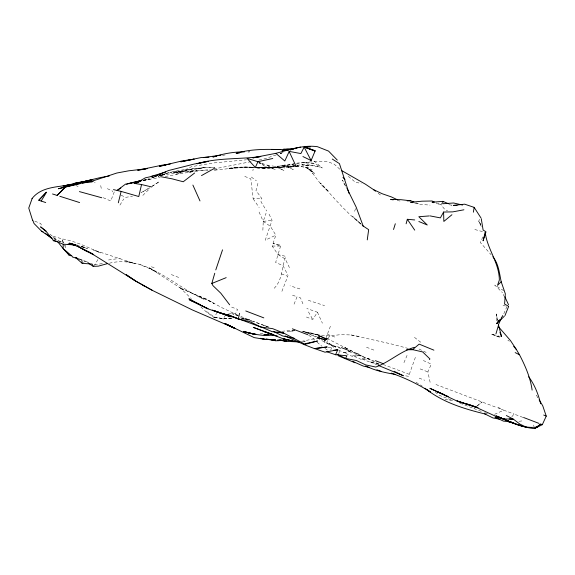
<?xml version="1.0" encoding="UTF-8"?>
<svg xmlns="http://www.w3.org/2000/svg" width="575" height="575" viewBox="0 0 575 575"><rect width="100%" height="100%" fill="white"/><g stroke="black" fill="none" stroke-linecap="round" stroke-linejoin="round"><path stroke-width="0.43" stroke-dasharray="2.88 2.16" d="M262.868 230.237L263.242 221.375L266.053 213.224M58.6 240.839L63.221 242.571L62.107 238.898L52.095 235.951M252.885 170.682L253.165 169.079M274.167 288.291C282.771 279.867 281.542 266.908 285.861 256.364L278.092 254.639L272.198 246.064L275.827 235.182L270.372 226.298L263.242 221.375L258.225 210.134M275.274 169.409L273.175 168.856L266.627 165.197L275.015 166.333L283.885 170.495L284.97 165.772L284.524 165.011L277.344 166.635L284.97 165.772L293.257 169.567L284.524 165.011L293.918 163.99M269.057 214.144L272.061 220.326L265.255 240.178L275.827 235.182M257.923 183.353L255.976 190.548L261.848 198.576L260.985 201.796L266.721 211.025M272.198 246.064L280.701 246.021L273.139 243.52L280.844 245.23L275.633 262.538L282.965 265.549L288.053 275.475M415.373 357.355L408.595 376.309L403.628 375.547M330.697 350.29L331.509 347.832L334.607 346.15L340.594 348.414L338.28 354.926M354.603 211.334L355.645 208.517M330.409 326.248L324.357 342.276L332.429 345.331M114.267 191.899L110.745 200.998L103.248 197.721M302.917 303.83L300.531 297.943L297.038 296.772L294.026 304.276M408.387 348.5L391.194 343.922L351.045 334.945L340.709 334.643L329.425 335.958L326.722 342.542L335.671 346.732L334.858 348.263L329.317 343.591L335.671 346.732C324.753 343.965 316.207 335.627 305.512 332.594M64.033 246.352L64.644 244.878M403.952 362.674L407.517 354.293M281.894 291.345L287.766 276.302L281.383 273.851M506.97 306.446L502.988 315.668L501.4 317.666M501.472 317.853L502.5 315.51L501.033 317.551M430.129 382.31L427.857 371.903L431.322 364.147L423.337 360.518M482.885 236.993L480.269 242.427L491.158 254.79M200.855 306.935L205.908 311.571L213.778 317.393L214.612 317.263L216.552 313.296M479.572 219.355L478.644 221.231L481.491 226.838M491.596 334.197L500.351 337.46L491.596 334.197L500.854 336.641M442.139 202.709L440.967 204.743L445.172 209.897L447.637 210.558M97.894 259.555L94.839 264.773L93.215 266.34M206.748 311.65L214.612 317.263L223.143 318.96L225.005 315.941M119.945 205.074L123.747 198.972M306.425 317.033L312.786 319.477L317.443 312.225L306.791 308.488M511.836 416.81L514.014 414.043L524.048 417.831M142.837 195.407L149.903 188.42M464.83 405.08L473.807 408.494L475.92 406.899M476.61 406.36L482.166 402.018L475.202 407.416M83.404 262.466L85.186 261.129L88.507 262.38M152.174 186.307L159.426 181.571L152.001 186.278M150.003 187.73L141.112 192.675M141.04 192.69L149.78 187.694M494.536 414.331L503.772 410.191L514.014 414.043M280.406 153.468L283.727 152.274M168.432 172.795L158.089 176.453C172.601 170.049 188.542 169.158 204.082 167.634L194.594 168.921L205.038 167.339L214.913 167.217L206.303 167.62L185.667 170.523L187.335 170.099L176.043 174.225L191.619 166.657L213.382 162.962L246.502 159.785M280.09 153.532L281.685 152.964M280.14 153.525L281.843 152.957M276.187 154.941L264.299 158.908L257.614 160.296M159.282 175.67L166.434 173.506M143.441 180.615L149.399 178.825L144.124 179.932M305.253 332.659L309.285 332.4L318.694 335.189L327.218 340.228L318.651 335.16L309.027 333.184L318.651 335.16L327.355 339.494L318.406 335.663L327.362 338.74L318.212 336.03L327.29 338.567L347.293 348.781M159.383 175.72L164.342 174.39L159.613 175.548M152.476 177.388L154.855 176.762M151.362 177.689L154.79 176.848M152.49 177.409L154.891 176.827M296.42 164.091L304.642 162.215L314.13 163.286L322.23 167.972L314.36 161.309L303.78 162.905L314.13 163.286L314.36 161.309L328.045 161.812L334.075 164.076L340.702 169.992M213.641 169.028L252.597 161.338M159.692 175.655L162.301 175.073M143.736 180.298L160.13 177.395M294.774 163.897L283.353 166.11L297.455 163.092L304.642 162.215M109.336 263.242C118.141 260.885 127.413 261.445 136.203 263.623L125.4 261.258L134.572 263.508L93.473 249.981L100.575 252.921C88.04 247.53 75.706 241.141 62.107 238.898L63.221 242.571M142.772 180.507L150.47 179.12M161.64 175.224L184.367 171.508L176.123 172.565L197.067 170.653L187.673 171.185L208.021 170.416M143.678 180.298L148.673 179.422M338.574 350.046L343.771 352.554L350.017 351.454L353.977 352.971M165.248 176.489L193.301 171.494L188.205 172.327L210.256 169.452M222.503 155.379L225.12 154.948M125.573 197.376L132.48 196.248M301.465 341.363L317.199 338.179L326.507 339.609L317.429 337.439L326.248 339.954L317.479 337.187L325.63 340.939L317.479 337.058L308.955 334.255M102.372 263.566L94.839 264.773L93.251 264.169M108.553 259.979L120.146 258.297M343.771 352.554L350.017 351.454M518.952 421.295L523.264 420.763M295.73 165.507L271.867 168.029L261.848 168.123L280.557 167.318L269.754 167.814L279.651 167.591L259.088 167.843L278.746 167.821L311.176 165.442L310.608 165.478L319.815 167.124C312.318 164.572 304.362 164.177 296.578 165.406M362.775 356.342L360.467 355.458L352.425 356.435L343.512 352.389M263.242 221.375L272.061 220.326M247.99 152.037L249.687 151.843L247.89 151.879M214.741 170.143L243.376 167.073L242.255 167.153L252.224 167.203L241.169 167.095L228.182 168.338L249.004 167.44L255.753 167.821M237.065 167.462L229.432 168.274L238.632 167.785M281.915 331.301L288.032 330.647L294.953 330.704M280.564 167.203L295.823 165.844M287.313 166.506L298.317 165.42M223.143 318.96L231.811 318.104M294.903 330.718L287.493 331.452L294.982 330.783M271.005 168.044L281.455 167.045M295.176 166.613L298.217 166.347L290.102 167.03L294.328 166.685M214.094 169.999L216.732 169.79L214.324 169.963M284.97 165.772L275.015 166.333L283.885 170.495M228.613 313.907L235.657 313.562L237.576 309.372L229.943 306.461M231.84 318.061L222.611 318.478L213.778 317.393M260.223 333.845L262.876 333.744M231.962 318.198L222.611 318.478L214.612 317.263M244.756 176.388L250.808 178.89L253.165 198.806L261.848 198.576M360.467 355.458L352.353 355.551L361.251 359.418L369.308 358.85L361.057 358.649L370.012 362.128L379.45 364.356M261.992 168.13L271.867 168.029M297.519 165.701L296.822 165.701L306.245 167.62L314.604 173.312L305.778 167.217L312.836 172.105L307.323 166.944C314.928 174.8 319.607 185.085 328.756 191.497L320.34 183.044C333.514 197.254 345.884 212.419 361.316 224.279L352.698 216.495L361.294 224.516M256.436 167.375L266.707 167.476L256.249 167.361M253.208 167.318L255.487 167.347M256.745 167.828L265.571 168.209M244.785 166.923L255.207 167.354M256.601 167.871L260.899 168.137M89.348 182.469L95.163 182.8M253.388 167.584L250.103 167.339L253.424 167.584M256.68 167.821L259.972 168.058M414.791 203.212L419.8 204.305L430.071 205.11M329.425 335.958L319.082 334.909L303.032 331.567M303.284 331.631L309.249 332.415M452.568 400.782L445.122 399.273M449.456 204.815L451.986 205.21L449.513 204.161M397.483 200.589L400.056 201.02M328.081 347.192L331.509 347.832M351.045 334.945L360.618 336.806M242.348 318.902L244.921 319.499M252.353 321.188L245.683 319.664L249.802 319.901L240.788 317.752L249.277 319.916L240.731 316.351L232.329 313.792L237.784 315.582M240.903 318.298L252.605 321.26M356.162 182.253L361.143 183.569M474.813 229.511L483.41 231.869M436.123 203.377L440.967 204.743L436.051 202.695M503.01 305.339L505.389 306.008M378.63 364.126L369.646 361.603L377.603 365.082M80.788 246.409L87.508 248.587L80.701 246.344M258.728 162.862L260.432 163.35L259.986 162.143L267.253 167.699L258.915 162.509L267.476 165.154L273.175 168.856M308.25 300.301L324.609 305.613M76.396 244.799L85.582 247.76L80.629 246.258M299.92 288.923L290.037 285.818M305.404 167.469L312.081 169.639M292.524 295.183L297.038 296.772M268.906 327.146L253.187 321.375L268.439 327.175M327.34 334.276L335.455 337.288M83.569 260.518L85.186 261.129M348.946 351.555L353.208 353.158M354.617 353.69L356.723 354.488M358.232 355.055L374.44 361.172M383.087 364.435L409.228 374.318M435.943 384.524L497.109 407.668M501.271 409.242L503.772 410.191M301.839 331.135L309.192 333.924M337.353 346.603L340.429 347.782M459.914 403.204L463.191 404.455M484.732 412.699L488.592 414.173M451.08 399.833L438.711 395.126L435.483 392.186M419.153 378.113L424.731 380.255M57.917 240.602L63.624 242.787M473.836 408.523L483.187 412.11M366.505 347.235L374.275 350.24M56.292 239.969L53.712 238.977M415.696 202.709L419.8 204.305M420.124 368.906L427.857 371.903M171.3 274.562L179.616 277.811M151.469 266.743L155.976 268.532M34.859 221.195L40.767 223.524L41.889 226.651M88.342 262.452L85.337 261.187L86.767 262.121M258.822 162.632L260.432 163.35M264.169 325.242L268.238 327.067M78.114 186.58L75.807 185.481M378.868 363.975L359.274 354.768M107.331 188.665L112.405 191.051L112.571 191.906M418.995 349.025L426.93 352.784M121.102 195.184L124.164 196.7M237.741 315.172L222.827 308.143L206.907 299.611L182.268 288.887L196.887 295.428L204.125 299.41C181.183 288.988 162.179 271.055 137.756 263.853L147.682 267.706L157.083 272.449L149.191 267.72L183.073 289.771L179.378 287.054L191.274 298.598M347.113 348.745L343.943 347.135L353.941 351.993M350.29 350.355L352.669 351.562L350.362 350.369M278.092 254.639L285.265 258.994L290.152 269.1M503.757 290.691L494.773 285.085L502.464 292.639M416.027 382.231L422.316 386.184M308.653 335.275L312.297 337.647L315.718 341.119M507.869 340.228L509.342 341.198M324.983 348.45L327.937 350.434M53.216 237.468L56.702 239.983L48.767 233.055M251.333 177.042L256.364 180.766M378.134 193.229L381.405 195.78M414.46 337.345L421.791 343.095M348.328 176.396L355.005 181.923M317.005 342.183L322.129 346.43M309.278 169.237L313.167 173.729M480.607 224.049L478.644 221.231L481.685 226.392M253.165 198.806L259.16 207.51M537.776 397.569L536.439 395.305L537.589 397.605M308.466 311.923L312.786 319.477M345.755 186.149L342.427 180.076L346.387 188.032M317.443 312.225L322.41 323.222M533.643 425.026L533.959 426.456M496.8 320.778L496.369 314.015L497.641 320.785M496.369 314.015L497.605 320.706M100.726 185.56L101.408 189.268M503.686 294.242L503.851 296.024M65.277 244.986L65.327 248.917M193.157 168.834L173.513 172.536L193.157 168.834M171.975 172.306L170.207 172.565L182.34 171.142L171.975 172.306M305.375 341.744L303.586 341.715L305.375 341.744M307.762 165.55L301.846 164.809L308.797 165.701L307.762 165.55M206.217 298.978L197.85 295.579L214.159 303.463L206.217 298.978"/><path stroke-width="0.86" d="M63.193 244.282L63.113 248.551L69 255.077L71.214 255.897M433.694 202.695L432.077 202.242L442.915 201.358L442.721 203.758L453.603 202.997L462.552 205.052M118.313 202.81L121.145 191.403L113.483 189.613M367.26 239.89L368.661 229.662L362.293 225.436M473.376 212.204L474.159 207.381L464.658 204.175L453.517 205.39L457.096 205.333M285.078 335.937L304.132 344.583L317.515 341.004L304.355 343.879L283.719 333.098L272.672 328.656L260.856 327.038L249.802 321.626L238.237 319.032L239.603 313.303M151.757 186.954L141.551 184.546L138.776 196.528L121.145 191.403M406.122 223.79L407.33 219.291L414.733 219.952M229.662 304.815L220.843 293.243L212.937 285.61L211.808 283.475L214.763 273.247M495.93 333.931L498.525 325.119L501.551 336.569L499.948 332.436M393.537 229.497L395.312 223.747M215.783 269.912L222.532 249.838M32.078 198.677L32.171 198.397C41.436 186.674 57.328 187.234 70.675 184.625L63.027 186.005L91.648 179.997M32.171 198.397L28.75 208.057L32.574 220.283M504.965 315.603L508.609 306.533M302.924 156.544L311.097 160.54L315.078 151.031L304.362 146.898L315.208 150.743M326.794 351.728L335.584 354.739L337.755 349.772L333.565 350.24M498.381 324.889L501.127 318.636M257.931 161.697L255.336 167.512L247.077 158.391L257.931 161.697L272.766 158.492M315.078 151.031L304.168 147.107L300.869 153.568L289.218 151.39L284.812 161.014L275.856 153.338L252.95 157.773M542.304 424.688L540.737 424.062L537.151 426.938C522.524 429.424 509.213 421.094 496.117 415.883C508.487 421.094 520.907 427.347 534.434 428.598L542.304 424.688L546.25 416.12L542.707 405.691L539.113 399.833M337.238 354.322L345.532 358.426L346.941 355.76L335.584 354.739M463.917 209.796L452.755 211.873L443.591 212.038L440.378 217.889L430.122 215.912M41.192 201.013L46.51 192.273L38.784 200.251L45.712 202.544M504.282 316.293L496.628 323.668L499.078 320.268M429.41 359.641L429.913 358.944L422.654 351.929L410.845 349.241M496.628 323.668L499.812 319.671M38.784 200.251L46.244 192.201M57.155 195.428L65.011 187.457L57.155 195.428L52.512 193.969M492.89 256.766C498.568 263.645 499.409 273.29 501.192 281.757L497.519 285.365L499.344 280.032C499.244 262.682 487.255 249.219 485.192 232.343L483.079 240.803L485.997 231.804L483.115 230.043L481.268 218.73M451.928 214.734L443.842 221.44L443.591 212.038M194.623 173.01L183.231 181.765L171.997 178.811L160.633 176.676M540.737 424.062L534.434 428.598L537.151 426.938M120.829 188.068L117.185 190.39L125.558 184.101L132.178 183.245M126.673 184.359L128.132 183.432M201.494 175.605L214.281 168.432M414.323 347.343C400.257 351.39 389.491 362.07 375.762 367.044L365.743 364.917L356.378 360.503L345.532 358.426M139.43 181.693L135.384 183.562L134.083 183.432L141.191 180.528M156.558 176.237L154.912 176.13L168.64 170.509L194.458 163.983L208.193 161.323L197.038 163.753C217.81 157.528 239.603 159.469 260.834 156.537L256.493 157.291M211.808 283.475L226.191 277.639M290.375 149.888L292.862 148.997L290.468 149.845M154.912 176.13L160.72 174.124M151.225 176.36L165.751 172.047M134.083 183.432L137.49 182.412M337.302 160.094L328.562 151.103L317.422 146.683C303.126 144.728 289.441 149.787 275.856 153.338M89.046 180.615L82.16 182.21L92.654 179.58L64.781 186.199L100.366 177.56L109.2 176.051M153.252 176.065L145.274 177.862L135.384 183.562L141.551 184.546M290.943 149.205L300.509 147.092M80.816 183.49L58.319 188.729L79.645 183.447L91.468 181.398L116.782 173.032L128.649 170.825L147.257 168.662M141.493 180.485L129.734 183.202L136.721 181.736M138.467 181.369L140.214 181.003M166.146 164.996L159.491 166.283L182.16 160.921L194.149 159.124L180.802 161.798L201.042 157.579L208.948 157.155M107.59 263.58L98.382 266.139L93.215 266.34L88.917 263.53M337.755 349.772L324.997 352.195L314.518 348.551L327.161 346.948L314.554 348.658L304.132 344.583M82.369 183.152L93.265 181.218M296.52 148.372L294.81 148.673L296.513 148.379M141.184 180.737L138.69 181.183L141.213 180.737M305.03 146.884L310.292 146.956M253.022 157.895L254.761 157.593M216.394 156.386L212.901 156.961C223.071 153.82 233.615 151.735 244.303 151.937M142.104 169.567L137.734 170.222L161.884 165.219L170.272 164.026M143.851 169.302L145.59 169.036M293.185 149.04L282.037 150.708L290.885 149.464M239.516 152.979L236.124 153.36C250.592 148.903 265.707 149.241 280.643 149.543M269.272 334.894L263.982 335.469L253.482 334.168L243.534 331.444L254.035 334.097L254.538 334.132L244.001 331.84L254.035 334.097L255.803 334.025M298.137 341.902L286.458 341.356L279.773 340.098M220.922 155.171L203.327 157.579L205.85 157.514M429.245 215.941L418.83 216.717L427.254 224.983L418.844 221.504M280.593 149.543L271.644 149.558L290.921 149.32L283.633 149.105M268.324 334.463L263.875 334.614L277.193 335.872M286.645 149.191L293.768 148.961M407.201 200.876L410.78 200.804L414.058 202.077M271.644 149.558L272.715 149.543M406.503 349.765L412.483 349.729L419.161 344.123L433.909 350.168M298.209 341.615L293.954 341.514L283.482 338.783L293.3 341.119M277.387 340.235L286.213 340.479L277.747 340.623L286.156 340.113L275.713 340.817L270.638 339.566M298.368 341.485L293.983 341.32L299.079 341.902M235.11 328.447L226.104 324.056L254.208 337.626L265.319 339.415L275.518 339.803L270.221 339.423M277.402 340.242L286.364 340.601L279.464 340.127M504.117 418.571L501.58 418.399L494.162 415.574L475.173 406.884L458.138 401.58L429.892 388.305L444.863 395.054M509.191 418.909L513.418 419.197L519.908 424.113L526.844 427.448L514.898 423.567M77.115 258.103L75.498 257.492L82.211 263.357L92.093 264.04L93.215 266.34M268.46 339.3L265.815 339.113L275.511 340.587L270.545 339.458M498.949 418.535L494.974 417.091L503.391 421.101L511.29 421.921M75.174 244.972L63.185 244.195L53.921 240.443M410.78 200.804L400.868 199.683L390.633 199.432L393.199 199.863M75.109 244.95L68.094 244.08L74.786 245.029M278.595 340.163L286.357 341.126L280.571 340.177M395.305 374.39C385.236 372.729 374.893 370.616 365.736 365.966M57.773 241.572L53.403 240.803L51.966 238.258M485.717 414.151C464.312 408.926 442.376 402.356 424.99 388.218M277.718 332.019L283.719 333.098L271.975 331.595L261.388 327.067M499.625 419.218L492.962 417.946L484.66 413.842M294.242 338.258L282.9 336.023L273.377 331.473M412.289 202.673L410.622 202.307L422.014 201.185L431.954 200.991L434.412 202.012M293.25 341.119L283.669 338.963L253.302 327.376L274.117 335.031L264.141 331.567L273.686 334.715M369.416 367.454L363.299 366.074L355.587 362.667M260.583 338.323L265.319 339.415M260.655 338.344L264.96 339.351M79.407 191.604L101.797 197.764M199.194 304.082L189.721 300.078L208.035 308.717L198.785 304.348L188.873 298.806L206.971 308.516L218.744 312.548L213.131 310.371M72.364 256.96L81.83 259.943L82.211 263.357M508.034 421.655L514.337 423.351L507.186 420.684M217.81 312.311L228.103 315.107L216.947 311.844L239.049 319.024L260.856 327.038M71.674 243.814L74.908 244.785M75.433 244.921L69.482 243.11L78.897 246.998L90.124 252.554M59.793 196.269L79.609 202.558M470.695 405.131L478.055 407.653M466.799 403.858L470.86 405.231M376.898 369.804L380.945 371.27M378.4 365.434L403.341 375.755L394.198 371.306M498.094 407.725L500.221 408.537M391.252 373.139C405.037 377.861 418.147 384.222 430.438 392.035L427.067 389.577M263.817 317.874L245.748 310.953M523.559 417.486L539.019 423.401M375.432 360.69L382.864 363.558M292.373 328.821L307.776 334.722M341.442 347.645L349.047 350.563M354.107 352.504L358.973 354.373M239.049 319.024L227.42 314.482L238.237 319.032M212.347 310.076L230.216 316.696L214.935 310.91M447.343 396.232L444.971 395.291L448.248 396.635M355.062 362.768L338.229 355.745M32.768 220.232L34.054 223.531L41.565 231.172L43.089 231.804M515.171 352.59L519.505 354.782C525.255 365.93 530.423 377.559 532.112 390.109M442.915 201.358L448.687 203.809M543.684 415.028L546.25 416.12M443.785 394.536L437.496 391.812L444.798 395.032M233.903 327.887L224.595 323.509L234.514 328.167L192.237 309.882L152.576 290.497L135.779 281.125L126.241 274.728L135.686 281.067L152.576 290.497M341.428 170.437L365.456 184.216L373.556 189.657L382.296 193.775L391.359 196.902L397.684 199.899M497.698 416.494L508.803 421.36L501.58 418.399L503.247 418.873L513.418 419.197L506.345 415.517M85.955 250.987L93.696 254.711M352.576 361.237L354.818 362.322M143.074 285.401L144.526 286.17M87.716 251.634L76.957 245.805L85.524 250.765M508.451 306.195L504.591 304.074L505.332 293.832L501.192 281.757M93.093 254.251L89.499 252.238L135.686 281.067L135.247 280.794M332.278 159.045L339.437 163.623L349.162 193.603M41.565 231.172L51.937 238.136M46.036 230.992L40.581 226.859L46.568 231.89L51.304 237.892M373.556 189.657L375.518 191.188M45.195 233.191L51.24 238.021M72.256 256.321L63.113 248.551L57.342 241.292M342.973 177.352L344.964 179.501M513.705 346.366L516.429 349.6L519.505 354.782M498.733 327.031L510.492 340.587L516.429 349.6M407.33 219.291L414.726 230.137M528.669 376.805C534.685 384.747 538.265 394.141 540.665 403.743M474.159 207.381L480.952 217.911M68.08 253.539L69 255.077M347.005 188.428L356.162 207.108L363.292 226.363M304.168 147.107L311.097 160.54M289.124 151.462L295.931 165.967M504.8 296.657L508.516 304.714M192.891 185.078L199.985 200.927M76.504 182.728L73.643 183.597L87.486 181.139L76.504 182.728M475.173 406.884L456.974 400.89L476.589 407.352L475.173 406.884"/></g></svg>
